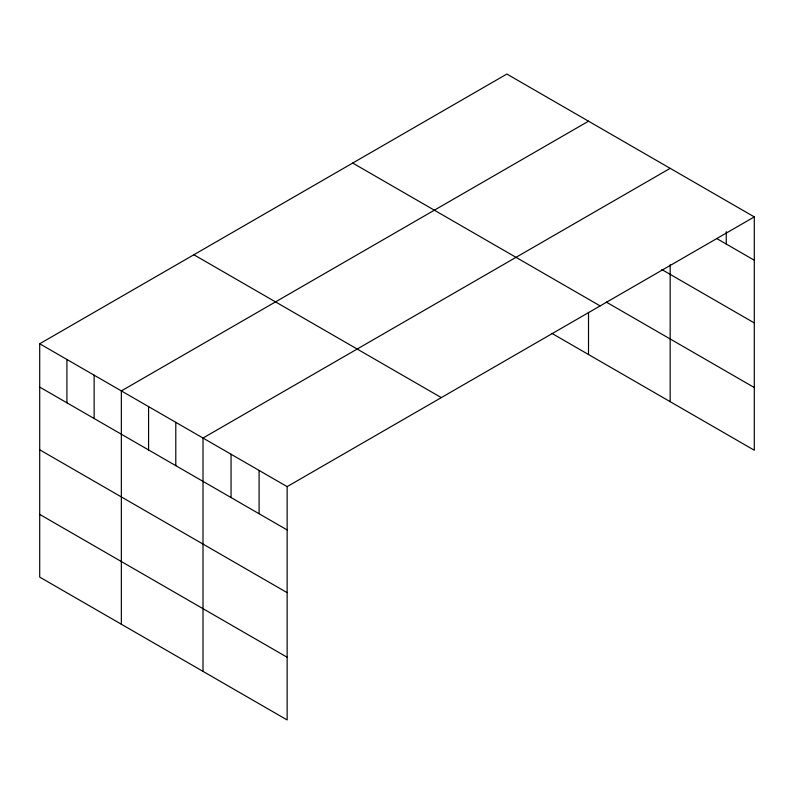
<?xml version="1.0" encoding="UTF-8"?>
<svg xmlns="http://www.w3.org/2000/svg" width="794" height="794" viewBox="0 0 794 794"><rect width="100%" height="100%" fill="white"/><g stroke="black" fill="none" stroke-linecap="round" stroke-linejoin="round"><path stroke-width="1.19" d="M39.7 343.762L287.14 486.623L287.14 719.95L39.7 577.099L39.7 343.762L506.86 74.05L754.3 216.901L754.3 450.238L551.88 333.371M588.513 121.194L121.353 390.906L121.353 624.233M670.166 168.338L203.006 438.05L203.006 671.377M287.14 486.623L754.3 216.901M716.913 238.647L754.3 260.233M661.799 269.533L754.3 322.94M606.308 302.097L754.3 387.541M352.695 163.048L600.135 305.908M193.865 254.755L441.305 397.615M39.7 387.085L287.14 529.945M39.7 449.791L287.14 592.652M39.7 514.393L287.14 657.253M726.252 231.659L726.252 244.046M670.166 264.72L670.166 401.665M588.513 312.32L588.513 354.521M259.092 470.425L259.092 513.758M231.054 454.237L231.054 497.56M175.792 422.329L175.792 465.661M148.577 406.617L148.577 449.95M94.139 375.185L94.139 418.517M66.914 359.474L66.914 402.806"/></g></svg>
